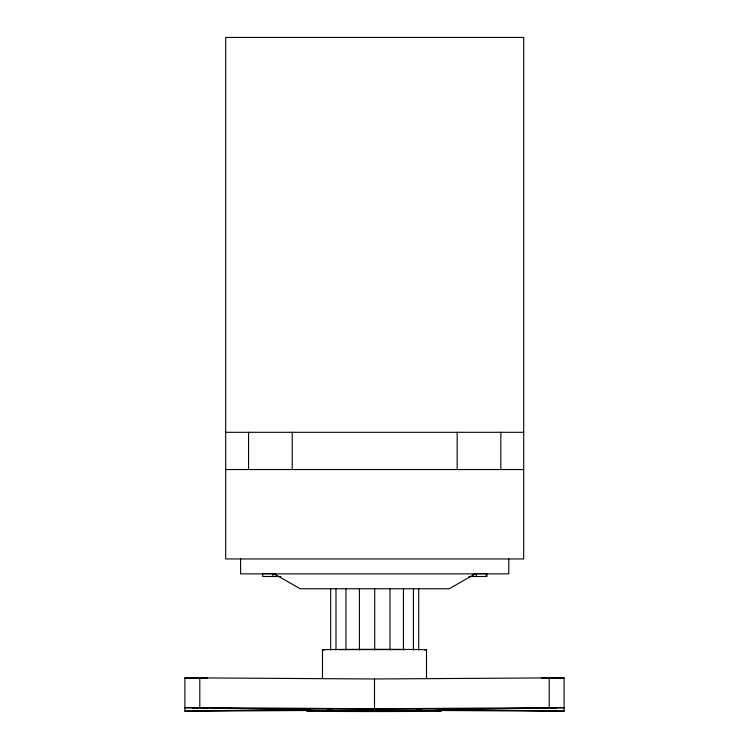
<?xml version="1.0" encoding="UTF-8"?>
<svg xmlns="http://www.w3.org/2000/svg" width="749" height="749" viewBox="0 0 749 749"><rect width="100%" height="100%" fill="white"/><g stroke="black" fill="none" stroke-linecap="round" stroke-linejoin="round"><path stroke-width="1.12" d="M475.278 573.856L449.203 588.751L300.199 588.751L274.125 573.856M544.261 678.22L564.1 677.957M184.9 711.091L307.446 709.415L184.9 707.749M564.1 707.749L441.554 709.415L564.1 711.091M339.278 649.626L405.406 649.57M416.594 709.022L421.912 708.966M313.934 710.464L184.9 711.232L184.9 677.808L374.5 678.978L564.1 677.808L564.1 711.232L435.066 710.464M309.73 709.584A67.054 0.637 0 0 1 374.5 708.779L564.1 707.608M199.796 677.882L192.343 677.957L207.248 677.957L199.796 677.882L199.796 707.608L374.5 708.779A67.054 0.637 0 0 1 439.27 709.584M549.204 677.882L541.752 677.957L556.657 677.957L549.204 677.882L549.204 707.608M225.702 432.304L523.701 432.304M225.702 469.548L523.701 469.548M275.164 573.575L262.674 573.575L262.674 576.505L280.847 576.505M474.07 573.575L486.241 573.575L486.241 576.505M468.79 576.505L486.887 576.505L486.887 573.575M184.9 707.608L199.796 707.608M327.088 708.966L332.406 709.022M184.9 677.957L204.739 678.22M508.796 558.951L508.796 573.856L240.598 573.856L240.598 558.951M500.828 432.304L500.828 469.548M476.317 573.575L476.317 576.505M473.078 574.558L473.078 576.505M457.171 432.304L457.171 469.548M426.518 649.823L426.518 678.641M418.719 588.751L418.719 650.02M413.411 588.751L413.411 650.02M403.43 588.751L403.43 650.02M389.986 588.751L389.986 650.02M374.697 588.751L374.697 650.02M374.5 678.978L374.5 708.779M359.408 588.751L359.408 650.02M345.963 588.751L345.963 650.02M335.983 588.751L335.983 650.02M330.674 588.751L330.674 650.02M322.482 649.823L322.482 678.641M292.232 432.304L292.232 469.548M276.287 574.558L276.287 576.505M272.926 573.575L272.926 576.505M248.565 432.304L248.565 469.548M324.251 649.954A52.018 0.496 0 0 1 374.5 649.327A52.018 0.496 0 0 1 424.749 649.954M192.605 707.73L207.248 707.749L192.605 707.73M192.605 711.073L207.248 711.091L192.605 711.073M542.004 707.73L556.657 707.749L542.004 707.73M542.004 711.073L556.657 711.091L542.004 711.073M523.701 37.45L225.702 37.45L225.702 558.951L523.701 558.951L523.701 37.45M340.973 711.466A67.054 0.637 0 0 0 441.554 710.913A67.054 0.637 0 0 0 340.973 710.352A67.054 0.637 0 0 0 340.973 711.466M348.491 711.344A52.018 0.496 0 0 0 426.518 710.913A52.018 0.496 0 0 0 348.491 710.483A52.018 0.496 0 0 0 348.491 711.344"/></g></svg>
